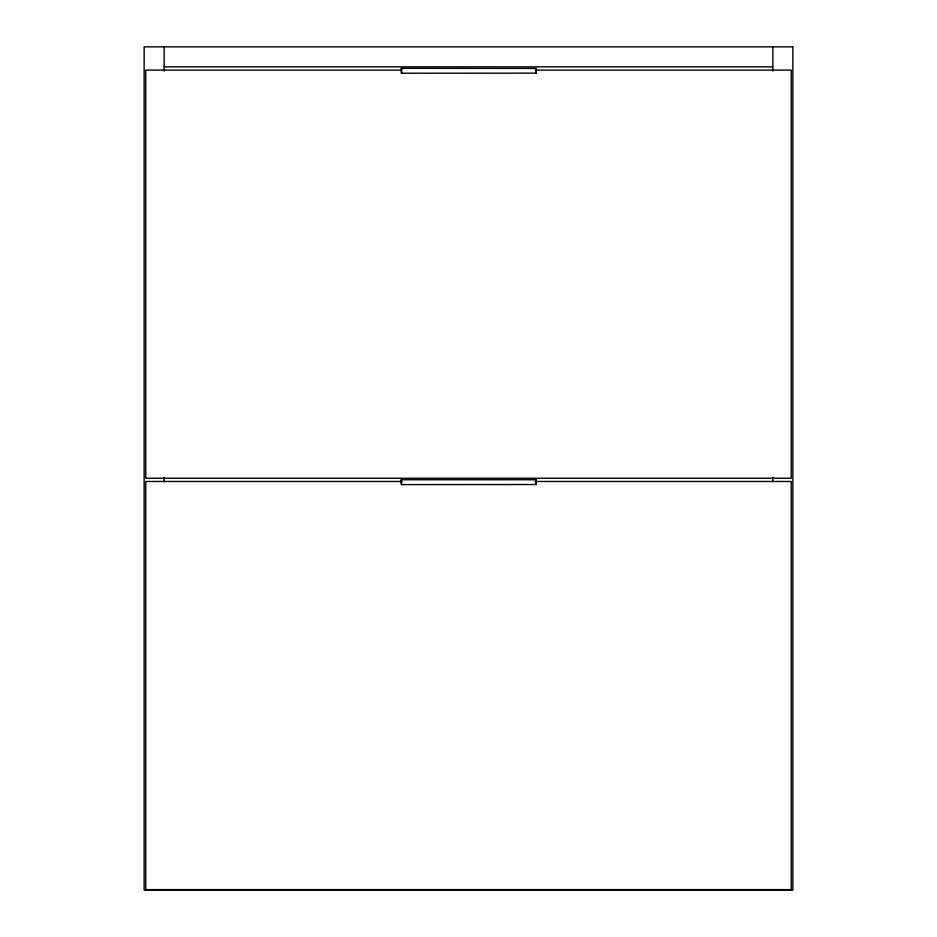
<?xml version="1.0" encoding="UTF-8"?>
<svg xmlns="http://www.w3.org/2000/svg" width="937" height="937" viewBox="0 0 937 937"><rect width="100%" height="100%" fill="white"/><g stroke="black" fill="none" stroke-linecap="round" stroke-linejoin="round"><path stroke-width="1.41" d="M401.434 70.099L401.469 73.227L401.469 68.366M401.106 482.625L401.106 479.744L536.233 479.744L536.233 484.523L401.458 484.605L401.481 479.826M164.151 66.855L772.849 66.855M401.106 68.366L536.233 68.448L536.233 73.145L401.458 73.227M401.903 70.099L145.774 70.099L145.774 478.233L791.226 478.233L791.226 70.099L535.097 70.099M401.903 481.477L145.774 481.477L145.774 889.611L791.226 889.611L791.226 481.477L535.097 481.477M536.198 70.099L536.21 73.227M536.198 481.477L536.21 484.605M401.434 481.477L401.458 484.605M772.849 46.85L772.849 71.142M772.849 477.284L772.849 481.677M535.87 479.744L535.87 482.625M164.151 46.85L164.151 71.142M164.151 477.284L164.151 481.677M792.843 46.85L144.157 46.85L144.157 890.15L792.843 890.15L792.843 46.85"/></g></svg>
